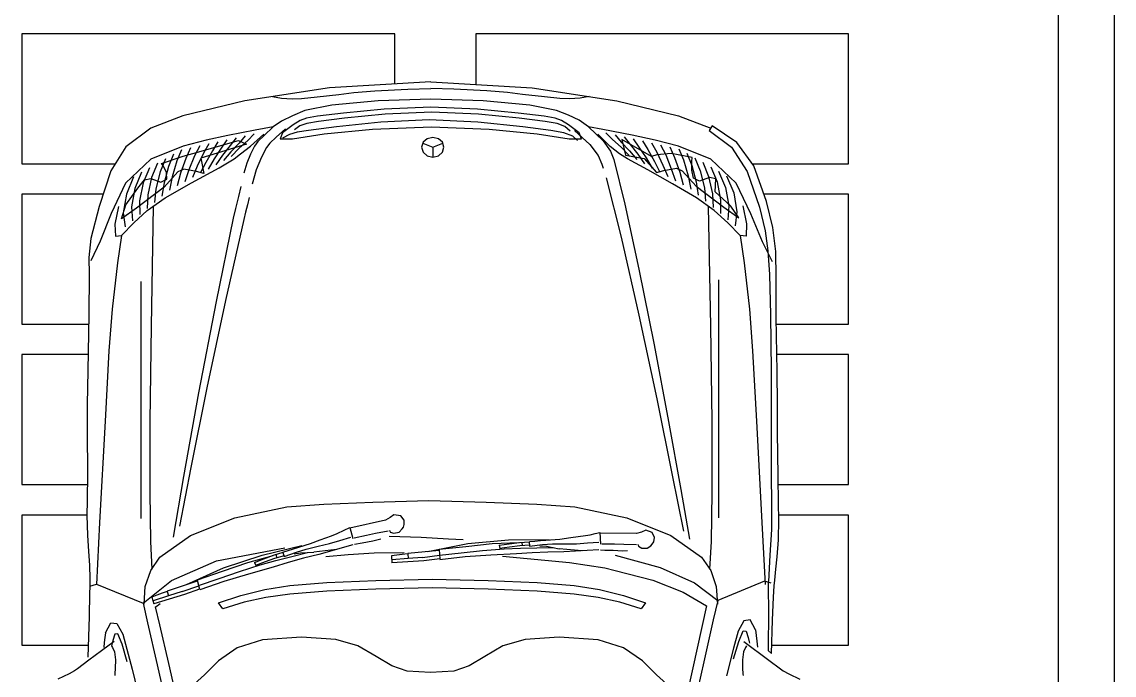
# Model space of a CAD drawing. Header units: millimetres. Extents: x 3923 to 4120, y 744 to 867.
# Drawn here: x 3936.31 to 3942.16, y 821.11 to 824.61 of the extents above; entities that cross this region are included whole.
import ezdxf

# ---------------------------------------------------------------- set-up
doc = ezdxf.new("R2010")
doc.units = ezdxf.units.MM
doc.layers.add('-HIDRO', color=8, linetype='Continuous')

# ---------------------------------------------------------------- blocks, each defined once
blk = doc.blocks.new('Austin Mini dessus')
at = {"color": 8, "flags": 128}
for points in [[(1.0455, 3.8453), (1.0602, 3.8752)], [(1.0383, 3.8304), (1.0455, 3.8453)], [(1.0093, 3.792), (1.0326, 3.8229)], [(1.0326, 3.8229), (1.0383, 3.8304)], [(-0.2069, 3.765), (-0.1204, 3.7865)], [(-0.1204, 3.7865), (-0.0703, 3.7926)], [(-0.114, 3.7617), (-0.0609, 3.787)], [(-0.0703, 3.7926), (-0.0241, 3.7916)], [(-0.0241, 3.7916), (0.0842, 3.7922)], [(0.0842, 3.7922), (0.2332, 3.7952)], [(0.2332, 3.7952), (0.3237, 3.797)], [(0.3237, 3.797), (0.3971, 3.7966)], [(0.3971, 3.7966), (0.5088, 3.7962)], [(0.5088, 3.7962), (0.581, 3.797)], [(0.581, 3.797), (0.6212, 3.7976)], [(0.6212, 3.7976), (0.674, 3.7963)], [(0.674, 3.7963), (0.7177, 3.7934)], [(0.7177, 3.7934), (0.7547, 3.7905)], [(0.7547, 3.7905), (0.7913, 3.7892)], [(0.7913, 3.7892), (0.8117, 3.7899)], [(0.8107, 3.7898), (0.8054, 3.7722)], [(0.8117, 3.7899), (0.831, 3.7901)], [(0.831, 3.7901), (0.8924, 3.7915)], [(0.8924, 3.7915), (1.0016, 3.7949)], [(0.9589, 3.7245), (1.0093, 3.792)], [(-0.302, 3.7337), (-0.2069, 3.765)], [(-0.1874, 3.7324), (-0.114, 3.7617)], [(0.18, 3.7384), (0.3684, 3.7483)], [(0.3684, 3.7483), (0.6405, 3.7634)], [(0.6405, 3.7634), (0.8064, 3.7721)], [(0.8054, 3.7722), (0.8566, 3.6469)], [(0.936, 3.7475), (0.9091, 3.7332)], [(0.936, 3.7475), (0.949, 3.7493)], [(0.949, 3.7493), (0.9623, 3.751)], [(0.9623, 3.751), (0.9758, 3.7525)], [(-0.3667, 3.6929), (-0.302, 3.7337)], [(-0.269, 3.694), (-0.1874, 3.7324)], [(-0.2065, 3.713), (-0.1595, 3.7223)], [(-0.1595, 3.7223), (-0.127, 3.7206)], [(-0.127, 3.7206), (-0.1288, 3.7047)], [(-0.0554, 3.7158), (0.0688, 3.7297)], [(0.0688, 3.7297), (0.18, 3.7384)], [(0.9091, 3.7332), (0.9111, 3.717)], [(0.9383, 3.7145), (0.9395, 3.7228)], [(0.9395, 3.7228), (0.9564, 3.7282)], [(0.9564, 3.7282), (0.9673, 3.7309)], [(0.9673, 3.7309), (0.9712, 3.7316)], [(0.9712, 3.7316), (0.975, 3.7288)], [(0.975, 3.7288), (0.9869, 3.7238)], [(0.9869, 3.7238), (1.0083, 3.721)], [(1.0083, 3.721), (1.031, 3.7215)], [(1.031, 3.7215), (1.0455, 3.7223)], [(1.0455, 3.7223), (1.0506, 3.7228)], [(-0.4163, 3.6266), (-0.3667, 3.6929)], [(-0.3332, 3.6261), (-0.269, 3.694)], [(-0.2862, 3.6722), (-0.24, 3.6915)], [(-0.2108, 3.6933), (-0.2557, 3.6613)], [(-0.24, 3.6915), (-0.1897, 3.6999)], [(-0.1734, 3.7051), (-0.2108, 3.6933)], [(-0.2018, 3.6646), (-0.1734, 3.7051)], [(-0.1897, 3.6999), (-0.152, 3.6952)], [(-0.1288, 3.7047), (-0.1629, 3.672)], [(-0.1288, 3.7047), (-0.0554, 3.7158)], [(0.9111, 3.717), (0.9395, 3.7016)], [(0.9665, 3.7034), (0.9383, 3.7145)], [(0.9395, 3.7016), (1.0331, 3.6766)], [(1.0136, 3.6893), (0.9665, 3.7034)], [(-0.2983, 3.6509), (-0.2548, 3.669)], [(-0.2557, 3.6613), (-0.2776, 3.6432)], [(-0.2582, 3.5904), (-0.2018, 3.6646)], [(-0.2548, 3.669), (-0.2057, 3.6781)], [(-0.2057, 3.6781), (-0.1684, 3.6754)], [(-0.1629, 3.672), (-0.1958, 3.6357)], [(1.0331, 3.6766), (1.174, 3.6425)], [(-0.3103, 3.6295), (-0.2696, 3.6465)], [(-0.2844, 3.624), (-0.2378, 3.6344)], [(-0.2776, 3.6432), (-0.2819, 3.6262)], [(-0.2696, 3.6465), (-0.2217, 3.6563)], [(-0.2378, 3.6344), (-0.2012, 3.6358)], [(-0.1958, 3.6357), (-0.2299, 3.5876)], [(-0.2217, 3.6563), (-0.1848, 3.6556)], [(0.6296, 3.652), (-0.0059, 3.652)], [(0.8118, 3.6411), (0.769, 3.6265)], [(0.8566, 3.6469), (0.7958, 3.5707)], [(0.8596, 3.6444), (0.8118, 3.6411)], [(0.8566, 3.6469), (0.909, 3.6348)], [(0.909, 3.6348), (1.0218, 3.609)], [(-0.4494, 3.54), (-0.4163, 3.6266)], [(-0.3686, 3.5396), (-0.3332, 3.6261)], [(-0.3344, 3.5868), (-0.2992, 3.6015)], [(-0.3224, 3.6082), (-0.2844, 3.624)], [(-0.2992, 3.6015), (-0.2538, 3.6126)], [(-0.2819, 3.6262), (-0.2717, 3.5998)], [(-0.2538, 3.6126), (-0.2177, 3.6161)], [(-0.2069, 3.6195), (0.1144, 3.6255)], [(0.1144, 3.6255), (0.369, 3.6287)], [(0.369, 3.6287), (0.5603, 3.6292)], [(0.5603, 3.6292), (0.6914, 3.6273)], [(0.7337, 3.6018), (0.675, 3.5196)], [(0.6914, 3.6273), (0.7656, 3.6231)], [(0.769, 3.6265), (0.7337, 3.6018)], [(0.8299, 3.5961), (0.835, 3.6098)], [(0.835, 3.6098), (0.8402, 3.6233)], [(0.8372, 3.5784), (0.8502, 3.6203)], [(0.8402, 3.6233), (0.8582, 3.6183)], [(0.8462, 3.577), (0.8582, 3.6183)], [(0.8604, 3.6051), (0.8577, 3.6008)], [(0.8634, 3.6093), (0.8604, 3.6051)], [(0.8666, 3.6133), (0.8634, 3.6093)], [(0.9143, 3.6021), (0.8666, 3.6133)], [(1.0183, 3.578), (0.9143, 3.6021)], [(1.0218, 3.609), (1.1282, 3.5852)], [(-0.3465, 3.5655), (-0.3139, 3.579)], [(-0.3219, 3.5976), (-0.3417, 3.5395)], [(-0.3144, 3.5923), (-0.3219, 3.5976)], [(-0.2975, 3.5839), (-0.3144, 3.5923)], [(-0.3139, 3.579), (-0.2698, 3.5907)], [(-0.2994, 3.5535), (-0.2582, 3.5904)], [(-0.28, 3.5832), (-0.2975, 3.5839)], [(-0.2858, 3.5689), (-0.2505, 3.5765)], [(-0.2717, 3.5998), (-0.28, 3.5832)], [(-0.2299, 3.5876), (-0.2701, 3.5169)], [(-0.2698, 3.5907), (-0.2341, 3.5963)], [(0.8151, 3.5556), (0.8242, 3.5824)], [(0.8252, 3.5824), (0.8299, 3.5961)], [(0.8252, 3.5824), (0.8372, 3.5784)], [(0.8257, 3.5419), (0.8372, 3.5784)], [(0.8334, 3.5361), (0.8462, 3.577)], [(1.12, 3.5551), (1.0183, 3.578)], [(-0.3585, 3.5441), (-0.3287, 3.5566)], [(-0.3356, 3.5327), (-0.2955, 3.5465)], [(-0.3287, 3.5566), (-0.2858, 3.5689)], [(-0.3066, 3.538), (-0.2994, 3.5535)], [(-0.2955, 3.5465), (-0.2617, 3.5558)], [(0.4929, 3.5192), (0.6502, 3.5491)], [(0.517, 3.5386), (0.6793, 3.5662)], [(0.7958, 3.5707), (0.7435, 3.4498)], [(0.8063, 3.5287), (0.8151, 3.5556)], [(0.8257, 3.5419), (0.8097, 3.4979)], [(-0.4897, 3.3744), (-0.4494, 3.54)], [(-0.3843, 3.4776), (-0.3686, 3.5396)], [(-0.3639, 3.5197), (-0.3356, 3.5327)], [(-0.3417, 3.5395), (-0.3534, 3.4979)], [(-0.3424, 3.5089), (-0.3051, 3.524)], [(-0.3148, 3.5016), (-0.2843, 3.5144)], [(-0.2701, 3.5169), (-0.3098, 3.443)], [(-0.3001, 3.5036), (-0.3066, 3.538)], [(-0.3051, 3.524), (-0.273, 3.5351)], [(0.2791, 3.4759), (0.4929, 3.5192)], [(0.2925, 3.4981), (0.517, 3.5386)], [(0.675, 3.5196), (0.6278, 3.4015)], [(0.8067, 3.5309), (0.7615, 3.4315)], [(0.7972, 3.5019), (0.8063, 3.5287)], [(0.8192, 3.4954), (0.8334, 3.5361)], [(-0.3746, 3.4709), (-0.3493, 3.4851)], [(-0.374, 3.3698), (-0.3363, 3.4925)], [(-0.3693, 3.4953), (-0.3424, 3.5089)], [(-0.3534, 3.4979), (-0.3572, 3.4821)], [(-0.3493, 3.4851), (-0.3148, 3.5016)], [(-0.3363, 3.4925), (-0.2946, 3.4845)], [(-0.3244, 3.4792), (-0.2956, 3.4936)], [(-0.2946, 3.4845), (-0.3001, 3.5036)], [(0.0478, 3.4514), (0.2925, 3.4981)], [(0.7718, 3.4351), (0.7952, 3.5024)], [(0.8092, 3.4984), (0.7905, 3.4435)], [(0.7952, 3.5024), (0.8192, 3.4954)], [(0.7985, 3.4305), (0.8212, 3.4949)], [(1.0484, 3.4825), (1.0731, 3.5095)], [(-0.3968, 3.4202), (-0.3843, 3.4776)], [(-0.3572, 3.4821), (-0.3836, 3.3914)], [(-0.38, 3.4466), (-0.3561, 3.4613)], [(-0.363, 3.4375), (-0.3341, 3.4567)], [(-0.3561, 3.4613), (-0.3244, 3.4792)], [(-0.3341, 3.4567), (-0.3068, 3.4729)], [(0.0453, 3.4261), (0.2791, 3.4759)], [(1.0114, 3.445), (1.0484, 3.4825)], [(-0.3854, 3.4222), (-0.363, 3.4375)], [(-0.3698, 3.4136), (-0.3437, 3.4343)], [(-0.3534, 3.4119), (-0.3294, 3.4315)], [(-0.3437, 3.4343), (-0.3181, 3.4522)], [(-0.3098, 3.443), (-0.3346, 3.403)], [(-0.1749, 3.4052), (0.0478, 3.4514)], [(-0.172, 3.3767), (0.0453, 3.4261)], [(0.7435, 3.4498), (0.7081, 3.2674)], [(0.7615, 3.4315), (0.7277, 3.3278)], [(0.7484, 3.3675), (0.7718, 3.4351)], [(0.7905, 3.4435), (0.7715, 3.3887)], [(0.7785, 3.3642), (0.7985, 3.4305)], [(0.8558, 3.4451), (0.8359, 3.3854)], [(0.8536, 3.3763), (0.8715, 3.4329)], [(0.8715, 3.4329), (0.8558, 3.4451)], [(0.9762, 3.3945), (1.0114, 3.445)], [(-0.4112, 3.3468), (-0.3968, 3.4202)], [(-0.3908, 3.3978), (-0.3698, 3.4136)], [(-0.3767, 3.3898), (-0.3534, 3.4119)], [(-0.363, 3.3894), (-0.3407, 3.4108)], [(-0.3346, 3.403), (-0.3481, 3.3863)], [(-0.2335, 3.3912), (-0.2013, 3.399)], [(-0.2013, 3.399), (-0.1749, 3.4052)], [(0.6278, 3.4015), (0.5988, 3.2619)], [(-0.5243, 3.1472), (-0.4897, 3.3744)], [(-0.3961, 3.3734), (-0.3767, 3.3898)], [(-0.3836, 3.3914), (-0.374, 3.3698)], [(-0.3836, 3.366), (-0.363, 3.3894)], [(-0.3481, 3.3863), (-0.3679, 3.3589)], [(-0.347, 3.3593), (-0.3226, 3.369)], [(-0.3226, 3.369), (-0.2958, 3.3774)], [(-0.2599, 3.3851), (-0.2335, 3.3912)], [(-0.2307, 3.363), (-0.2112, 3.3675)], [(-0.2112, 3.3675), (-0.1915, 3.3721)], [(-0.1915, 3.3721), (-0.172, 3.3767)], [(0.7293, 3.299), (0.7484, 3.3675)], [(0.7715, 3.3887), (0.7537, 3.3335)], [(0.8359, 3.3854), (0.8202, 3.3211)], [(0.8415, 3.3179), (0.8536, 3.3763)], [(0.9547, 3.3266), (0.9762, 3.3945)], [(-0.4198, 3.2983), (-0.4112, 3.3468)], [(-0.4015, 3.349), (-0.3836, 3.366)], [(-0.3679, 3.3589), (-0.4003, 3.3232)], [(-0.397, 3.3226), (-0.3805, 3.3391)], [(-0.3805, 3.3391), (-0.3683, 3.348)], [(-0.3683, 3.348), (-0.347, 3.3593)], [(-0.339, 3.3298), (-0.3048, 3.3438)], [(-0.3048, 3.3438), (-0.2667, 3.355)], [(0.7472, 3.3485), (0.7374, 3.3232)], [(0.7462, 3.3202), (0.7557, 3.3455)], [(0.7472, 3.3485), (0.7557, 3.345)], [(0.7597, 3.2985), (0.7785, 3.3642)], [(-0.4198, 3.2983), (-0.397, 3.3226)], [(-0.3764, 3.3069), (-0.3644, 3.3161)], [(-0.3644, 3.3161), (-0.339, 3.3298)], [(0.7277, 3.3278), (0.7023, 3.2216)], [(0.7374, 3.3232), (0.728, 3.2975)], [(0.7371, 3.2944), (0.7462, 3.3202)], [(0.7537, 3.3335), (0.7422, 3.2911)], [(0.8202, 3.3211), (0.8092, 3.2537)], [(0.8325, 3.2537), (0.8415, 3.3179)], [(0.9474, 3.2223), (0.9547, 3.3266)], [(-0.5014, 3.3001), (-0.4965, 3.2759)], [(-0.435, 3.2757), (-0.4198, 3.2983)], [(-0.415, 3.2655), (-0.3926, 3.2902)], [(-0.4036, 3.2735), (-0.3881, 3.2799)], [(-0.3926, 3.2902), (-0.3764, 3.3069)], [(-0.3881, 3.2799), (-0.3879, 3.2469)], [(0.728, 3.2975), (0.7203, 3.2716)], [(0.7263, 3.2915), (0.7353, 3.2885)], [(0.7293, 3.2686), (0.7371, 3.2944)], [(0.7422, 3.2911), (0.7318, 3.2485)], [(0.7478, 3.258), (0.7597, 3.2985)], [(-0.4965, 3.2759), (-0.4951, 3.2474)], [(-0.4498, 3.2462), (-0.435, 3.2757)], [(-0.4251, 3.2451), (-0.4036, 3.2735)], [(-0.4054, 3.2337), (-0.3992, 3.255)], [(-0.3992, 3.255), (-0.3897, 3.273)], [(0.5988, 3.2619), (0.5909, 3.1628)], [(0.7153, 3.258), (0.7105, 3.2437)], [(0.7198, 3.2721), (0.7153, 3.258)], [(0.7313, 3.2686), (0.72, 3.2361)], [(0.7208, 3.2721), (0.7313, 3.2686)], [(0.7361, 3.2172), (0.7478, 3.258)], [(0.8092, 3.2537), (0.8014, 3.1546)], [(0.8246, 3.1546), (0.8325, 3.2537)], [(-0.4961, 3.222), (-0.5002, 3.1805)], [(-0.4951, 3.2474), (-0.4961, 3.222)], [(-0.4642, 3.2131), (-0.4498, 3.2462)], [(-0.4433, 3.2092), (-0.4368, 3.2263)], [(-0.4368, 3.2263), (-0.4251, 3.2451)], [(-0.4292, 3.2081), (-0.4223, 3.2271)], [(-0.4223, 3.2271), (-0.4123, 3.2411)], [(-0.4102, 3.2033), (-0.4054, 3.2337)], [(-0.3879, 3.2469), (-0.4009, 3.1615)], [(0.7063, 3.2296), (0.6964, 3.1985)], [(0.7105, 3.2437), (0.7063, 3.2296)], [(0.72, 3.2361), (0.7116, 3.2101)], [(0.7318, 3.2485), (0.7208, 3.2061)], [(0.7215, 3.2248), (0.721, 3.2072)], [(0.7243, 3.2421), (0.7215, 3.2248)], [(0.9535, 3.1308), (0.9474, 3.2223)], [(-0.4783, 3.1411), (-0.4642, 3.2131)], [(-0.4482, 3.1794), (-0.4433, 3.2092)], [(-0.4345, 3.1767), (-0.4292, 3.2081)], [(-0.42, 3.129), (-0.4102, 3.2033)], [(0.6964, 3.1985), (0.6864, 3.1723)], [(0.7116, 3.2101), (0.7041, 3.1774)], [(0.721, 3.2072), (0.7203, 3.1896)], [(0.7263, 3.1761), (0.7361, 3.2172)], [(-0.5002, 3.1805), (-0.5068, 3.1221)], [(-0.457, 3.1102), (-0.4482, 3.1794)], [(-0.4433, 3.1075), (-0.4345, 3.1767)], [(-0.4009, 3.1615), (-0.4139, 3.0323)], [(0.5909, 3.1628), (0.5858, 3.0317)], [(0.6864, 3.1723), (0.6761, 3.1418)], [(0.7041, 3.1774), (0.6969, 3.1476)], [(0.6998, 3.0852), (0.7263, 3.1761)], [(0.7123, 3.1286), (0.7203, 3.1896)], [(-0.5405, 2.876), (-0.5243, 3.1472)], [(-0.4897, 3.0166), (-0.4783, 3.1411)], [(0.6761, 3.1418), (0.6698, 3.1266)], [(0.6969, 3.1476), (0.6884, 3.1193)], [(0.7318, 3.1572), (0.726, 3.0977)], [(0.8014, 3.1546), (0.7962, 3.0235)], [(0.8194, 3.0235), (0.8246, 3.1546)], [(-0.5068, 3.1221), (-0.5121, 3.0818)], [(-0.4678, 3.0008), (-0.457, 3.1102)], [(-0.4541, 2.9981), (-0.4433, 3.1075)], [(-0.4326, 3.01), (-0.42, 3.129)], [(0.6607, 3.1082), (0.6538, 3.0932)], [(0.6698, 3.1266), (0.6607, 3.1082)], [(0.6884, 3.1193), (0.6795, 3.0899)], [(0.9712, 3.0712), (0.9535, 3.1308)], [(-0.5121, 3.0818), (-0.5164, 3.0261)], [(0.6338, 2.997), (0.6553, 3.0927)], [(0.6538, 3.0932), (0.6836, 3.0845)], [(0.6818, 3.0817), (0.6747, 3.0485)], [(0.6957, 3.0601), (0.6993, 3.0807)], [(0.726, 3.0977), (0.7219, 3.0275)], [(0.6747, 3.0485), (0.6693, 3.0237)], [(0.6902, 3.0313), (0.6957, 3.0601)], [(0.9991, 3.0226), (0.9712, 3.0712)], [(-0.5164, 3.0261), (-0.5207, 2.9376)], [(-0.4943, 2.876), (-0.4897, 3.0166)], [(-0.4139, 3.0323), (-0.4198, 2.8742)], [(0.5858, 3.0317), (0.5818, 2.8809)], [(0.6693, 3.0237), (0.6625, 2.9905)], [(0.6853, 3.0102), (0.6902, 3.0313)], [(0.7219, 3.0275), (0.7205, 2.9476)], [(0.7962, 3.0235), (0.7923, 2.8727)], [(0.8155, 2.8727), (0.8194, 3.0235)], [(1.0249, 2.9807), (0.9991, 3.0226)], [(-0.473, 2.876), (-0.4678, 3.0008)], [(-0.4594, 2.8733), (-0.4541, 2.9981)], [(-0.4389, 2.8801), (-0.4326, 3.01)], [(0.6273, 2.9847), (0.6338, 2.997)], [(0.6618, 2.9878), (0.6631, 2.986)], [(0.6631, 2.986), (0.6661, 2.9845)], [(0.677, 2.9877), (0.6796, 2.9022)], [(0.6202, 2.9747), (0.6273, 2.9847)], [(0.6221, 2.9567), (0.6202, 2.9747)], [(0.6341, 2.9475), (0.6221, 2.9567)], [(0.6662, 2.9608), (0.6577, 2.9524)], [(0.6661, 2.9845), (0.6693, 2.9748)], [(0.6693, 2.9748), (0.6662, 2.9608)], [(0.7259, 2.9524), (0.7277, 2.9669)], [(0.7277, 2.9669), (0.7297, 2.9812)], [(0.7297, 2.9812), (0.7484, 2.9804)], [(0.7369, 2.9367), (0.7402, 2.9806)], [(0.7461, 2.9374), (0.7484, 2.9804)], [(1.0386, 2.9396), (1.0249, 2.9807)], [(-0.5207, 2.9376), (-0.5227, 2.876)], [(0.6455, 2.9473), (0.6341, 2.9475)], [(0.6529, 2.9495), (0.6455, 2.9473)], [(0.6577, 2.9524), (0.6529, 2.9495)], [(0.7205, 2.9096), (0.7234, 2.9377)], [(0.7244, 2.9379), (0.7259, 2.9524)], [(0.7244, 2.9379), (0.7369, 2.9367)], [(0.7339, 2.8986), (0.7369, 2.9367)], [(0.7427, 2.8947), (0.7461, 2.9374)], [(1.0427, 2.877), (1.0386, 2.9396)], [(-0.3786, 2.8967), (-0.3653, 2.9008)], [(-0.3653, 2.9008), (-0.352, 2.8967)], [(0.6796, 2.9022), (0.6837, 2.8284)], [(0.718, 2.8814), (0.7205, 2.9096)], [(0.7339, 2.8986), (0.7283, 2.8522)], [(-0.5405, 2.876), (-0.5243, 2.6047)], [(-0.5207, 2.8143), (-0.5227, 2.876)], [(-0.4897, 2.7353), (-0.4943, 2.876)], [(-0.4678, 2.7512), (-0.473, 2.876)], [(-0.4541, 2.7484), (-0.4594, 2.8733)], [(-0.4326, 2.7495), (-0.4389, 2.8801)], [(-0.4198, 2.8742), (-0.4139, 2.72)], [(-0.3917, 2.8708), (-0.3881, 2.8859)], [(-0.3881, 2.8557), (-0.3917, 2.8708)], [(-0.3881, 2.8859), (-0.3786, 2.8967)], [(-0.3767, 2.8977), (-0.3653, 2.8708)], [(-0.3653, 2.8708), (-0.3767, 2.844)], [(-0.3653, 2.8708), (-0.3389, 2.8708)], [(-0.352, 2.8967), (-0.3425, 2.8859)], [(-0.3425, 2.8859), (-0.3389, 2.8708)], [(-0.3389, 2.8708), (-0.3425, 2.8557)], [(0.5818, 2.8809), (0.5858, 2.7275)], [(0.7179, 2.8836), (0.6962, 2.7767)], [(0.7152, 2.8533), (0.718, 2.8814)], [(0.7381, 2.8519), (0.7427, 2.8947)], [(0.7923, 2.8727), (0.7962, 2.7218)], [(0.8194, 2.7218), (0.8155, 2.8727)], [(1.0386, 2.8145), (1.0427, 2.877)], [(-0.3786, 2.845), (-0.3881, 2.8557)], [(-0.3653, 2.8409), (-0.3786, 2.845)], [(-0.352, 2.845), (-0.3653, 2.8409)], [(-0.3425, 2.8557), (-0.352, 2.845)], [(0.7054, 2.7825), (0.7131, 2.8533)], [(0.7131, 2.8533), (0.7381, 2.8519)], [(0.7277, 2.8526), (0.7218, 2.7949)], [(0.7325, 2.784), (0.7401, 2.8518)], [(-0.5164, 2.7259), (-0.5207, 2.8143)], [(0.6837, 2.8284), (0.6857, 2.7893)], [(1.0249, 2.7734), (1.0386, 2.8145)], [(0.6979, 2.7113), (0.7054, 2.7825)], [(0.7218, 2.7949), (0.7156, 2.7372)], [(0.7279, 2.7148), (0.7325, 2.784)], [(0.6962, 2.7767), (0.6866, 2.668)], [(0.9991, 2.7314), (1.0249, 2.7734)], [(-0.5121, 2.6701), (-0.5164, 2.7259)], [(-0.4783, 2.6109), (-0.4897, 2.7353)], [(-0.457, 2.6417), (-0.4678, 2.7512)], [(-0.4433, 2.639), (-0.4541, 2.7484)], [(-0.42, 2.6293), (-0.4326, 2.7495)], [(0.5858, 2.7275), (0.5909, 2.5917)], [(0.7156, 2.7372), (0.7107, 2.6794)], [(0.9712, 2.6829), (0.9991, 2.7314)], [(-0.4139, 2.72), (-0.4009, 2.5911)], [(0.6946, 2.6403), (0.6979, 2.7113)], [(0.7244, 2.6467), (0.7279, 2.7148)], [(0.7962, 2.7218), (0.8014, 2.5907)], [(0.8246, 2.5907), (0.8194, 2.7218)], [(-0.5068, 2.6299), (-0.5121, 2.6701)], [(0.6866, 2.668), (0.6857, 2.5588)], [(0.6971, 2.6657), (0.6937, 2.6386)], [(0.701, 2.6926), (0.6971, 2.6657)], [(0.701, 2.6926), (0.7101, 2.6911)], [(0.7033, 2.6376), (0.7063, 2.6647)], [(0.7063, 2.6647), (0.71, 2.6915)], [(0.7107, 2.6794), (0.709, 2.6356)], [(0.731, 2.6835), (0.7474, 2.5042)], [(0.9535, 2.6232), (0.9712, 2.6829)], [(-0.4482, 2.5725), (-0.457, 2.6417)], [(-0.4345, 2.5698), (-0.4433, 2.639)], [(0.6937, 2.6386), (0.692, 2.6115)], [(0.7015, 2.6106), (0.7033, 2.6376)], [(0.709, 2.6356), (0.7085, 2.5917)], [(0.7219, 2.6045), (0.7244, 2.6467)], [(-0.5002, 2.5714), (-0.5068, 2.6299)], [(-0.4642, 2.5388), (-0.4783, 2.6109)], [(-0.4102, 2.5543), (-0.42, 2.6293)], [(0.6914, 2.6119), (0.6903, 2.5972)], [(0.6924, 2.6121), (0.7034, 2.6111)], [(0.6934, 2.6323), (0.7028, 2.6314)], [(0.7034, 2.6111), (0.6997, 2.5769)], [(0.9474, 2.5318), (0.9535, 2.6232)], [(-0.5243, 2.6047), (-0.4897, 2.3776)], [(-0.4009, 2.5911), (-0.3879, 2.5051)], [(0.5909, 2.5917), (0.5988, 2.49)], [(0.689, 2.5822), (0.6878, 2.5675)], [(0.6903, 2.5972), (0.689, 2.5822)], [(0.6997, 2.5769), (0.6975, 2.5497)], [(0.7026, 2.5837), (0.7038, 2.5662)], [(0.7085, 2.5917), (0.7072, 2.5478)], [(0.7197, 2.5621), (0.7219, 2.6045)], [(0.8014, 2.5907), (0.8092, 2.4916)], [(0.8325, 2.4916), (0.8246, 2.5907)], [(-0.4961, 2.5299), (-0.5002, 2.5714)], [(-0.4433, 2.5428), (-0.4482, 2.5725)], [(-0.429, 2.5374), (-0.4345, 2.5698)], [(-0.4038, 2.5192), (-0.4102, 2.5543)], [(0.6878, 2.5675), (0.6847, 2.5306)], [(0.6975, 2.5497), (0.6975, 2.5161)], [(0.7038, 2.5662), (0.7072, 2.5489)], [(0.7072, 2.5489), (0.7105, 2.5317)], [(0.7193, 2.5199), (0.7197, 2.5621)], [(-0.4951, 2.5046), (-0.4961, 2.5299)], [(-0.4511, 2.5067), (-0.4642, 2.5388)], [(-0.4368, 2.5257), (-0.4433, 2.5428)], [(-0.4251, 2.5069), (-0.4368, 2.5257)], [(-0.4211, 2.5171), (-0.429, 2.5374)], [(-0.3951, 2.4956), (-0.4038, 2.5192)], [(0.6847, 2.5306), (0.6807, 2.5008)], [(0.7164, 2.4705), (0.7105, 2.5317)], [(0.714, 2.4253), (0.7193, 2.5199)], [(0.9547, 2.4275), (0.9474, 2.5318)], [(-0.4965, 2.4761), (-0.4951, 2.5046)], [(-0.4377, 2.4782), (-0.4511, 2.5067)], [(-0.4036, 2.4784), (-0.4251, 2.5069)], [(-0.4082, 2.5023), (-0.4211, 2.5171)], [(-0.4106, 2.4907), (-0.373, 2.4496)], [(-0.3837, 2.4832), (-0.3951, 2.4956)], [(-0.3879, 2.5051), (-0.3881, 2.472)], [(0.5988, 2.49), (0.6278, 2.3505)], [(0.6807, 2.5008), (0.6754, 2.4613)], [(0.6975, 2.5161), (0.6972, 2.4854)], [(0.7474, 2.5042), (0.7622, 2.4097)], [(0.8092, 2.4916), (0.8202, 2.4242)], [(0.8415, 2.4274), (0.8325, 2.4916)], [(-0.5014, 2.4519), (-0.4965, 2.4761)], [(-0.4198, 2.4536), (-0.4377, 2.4782)], [(-0.3881, 2.472), (-0.4036, 2.4784)], [(0.6754, 2.4613), (0.673, 2.4486)], [(0.6972, 2.4854), (0.6952, 2.456)], [(-0.4198, 2.4536), (-0.3822, 2.4143)], [(-0.4126, 2.4151), (-0.4198, 2.4536)], [(-0.373, 2.4496), (-0.3435, 2.4277)], [(0.6699, 2.4354), (0.6674, 2.4227)], [(0.673, 2.4486), (0.6699, 2.4354)], [(0.6952, 2.456), (0.6932, 2.4254)], [(-0.3975, 2.3367), (-0.4126, 2.4151)], [(-0.4043, 2.4065), (-0.3863, 2.3895)], [(-0.3677, 2.3955), (-0.4003, 2.4288)], [(-0.3822, 2.4143), (-0.3546, 2.3944)], [(-0.3435, 2.4277), (-0.32, 2.4176)], [(-0.32, 2.4176), (-0.3092, 2.4141)], [(-0.2838, 2.4064), (-0.1243, 2.3655)], [(0.6674, 2.4227), (0.6984, 2.421)], [(0.6695, 2.3245), (0.669, 2.4226)], [(0.6972, 2.4178), (0.6978, 2.3839)], [(0.715, 2.4096), (0.7145, 2.4208)], [(0.7153, 2.3984), (0.715, 2.4096)], [(0.7622, 2.4097), (0.7686, 2.3821)], [(0.8202, 2.4242), (0.8359, 2.3599)], [(0.8536, 2.369), (0.8415, 2.4274)], [(0.9762, 2.3595), (0.9547, 2.4275)], [(-0.4897, 2.3776), (-0.4494, 2.2119)], [(-0.3989, 2.3821), (-0.3794, 2.3657)], [(-0.3863, 2.3895), (-0.3657, 2.3661)], [(-0.3478, 2.3704), (-0.3677, 2.3955)], [(-0.3546, 2.3944), (-0.3323, 2.3856)], [(-0.3323, 2.3856), (-0.2128, 2.3556)], [(0.6978, 2.3839), (0.6981, 2.3586)], [(0.7156, 2.3872), (0.7153, 2.3984)], [(0.7163, 2.3745), (0.7156, 2.3872)], [(0.717, 2.3616), (0.7163, 2.3745)], [(0.7276, 2.3821), (0.761, 2.261)], [(0.7686, 2.3821), (0.7952, 2.2812)], [(-0.3935, 2.3577), (-0.3726, 2.3419)], [(-0.3864, 2.3641), (-0.3443, 2.3544)], [(-0.3402, 2.2847), (-0.3864, 2.3641)], [(-0.3794, 2.3657), (-0.3561, 2.3436)], [(-0.3726, 2.3419), (-0.3464, 2.3212)], [(-0.3657, 2.3661), (-0.3434, 2.3447)], [(-0.3561, 2.3436), (-0.3321, 2.324)], [(-0.3346, 2.3489), (-0.3478, 2.3704)], [(-0.3443, 2.3544), (-0.3348, 2.3038)], [(-0.3048, 2.2947), (-0.3346, 2.3489)], [(-0.2128, 2.3556), (-0.0386, 2.3181)], [(-0.1243, 2.3655), (0.085, 2.3182)], [(0.6278, 2.3505), (0.675, 2.2324)], [(0.6981, 2.3586), (0.6989, 2.3247)], [(0.7167, 2.349), (0.717, 2.3616)], [(0.8359, 2.3599), (0.8558, 2.3002)], [(0.8715, 2.3124), (0.8536, 2.369)], [(1.0114, 2.309), (0.9762, 2.3595)], [(-0.3843, 2.2744), (-0.3975, 2.3367)], [(-0.3881, 2.3334), (-0.3657, 2.3181)], [(-0.3657, 2.3181), (-0.3368, 2.2988)], [(-0.3464, 2.3212), (-0.3209, 2.3033)], [(-0.0386, 2.3181), (0.1643, 2.2777)], [(0.085, 2.3182), (0.3093, 2.2706)], [(0.6659, 2.3111), (0.6695, 2.3245)], [(0.6989, 2.3218), (0.7006, 2.3204)], [(0.7006, 2.3204), (0.7038, 2.3197)], [(0.7038, 2.3197), (0.7091, 2.3109)], [(0.8558, 2.3002), (0.8715, 2.3124)], [(-0.3827, 2.309), (-0.3589, 2.2942)], [(-0.3774, 2.2846), (-0.352, 2.2704)], [(-0.3589, 2.2942), (-0.3272, 2.2763)], [(-0.3449, 2.2704), (-0.3402, 2.2847)], [(-0.3368, 2.2988), (-0.3096, 2.2826)], [(-0.3348, 2.3038), (-0.2973, 2.271)], [(-0.2675, 2.228), (-0.3048, 2.2947)], [(0.6613, 2.2997), (0.6659, 2.3111)], [(0.6672, 2.2826), (0.6613, 2.2997)], [(0.7029, 2.2864), (0.6988, 2.2826)], [(0.7093, 2.2966), (0.7029, 2.2864)], [(0.7091, 2.3109), (0.7093, 2.2966)], [(1.0484, 2.2716), (1.0114, 2.309)], [(-0.3686, 2.2124), (-0.3843, 2.2744)], [(-0.372, 2.2602), (-0.3452, 2.2466)], [(-0.352, 2.2704), (-0.3175, 2.2539)], [(-0.3489, 2.2319), (-0.3449, 2.2704)], [(-0.3272, 2.2763), (-0.2983, 2.2619)], [(-0.3175, 2.2539), (-0.287, 2.2412)], [(-0.2973, 2.271), (-0.3028, 2.2519)], [(0.1643, 2.2777), (0.3699, 2.2387)], [(0.3093, 2.2706), (0.5139, 2.2288)], [(0.6809, 2.2764), (0.6672, 2.2826)], [(0.6921, 2.2787), (0.6809, 2.2764)], [(0.6988, 2.2826), (0.6921, 2.2787)], [(0.761, 2.261), (0.8021, 2.1691)], [(0.7952, 2.2812), (0.8271, 2.1996)], [(1.0731, 2.2446), (1.0484, 2.2716)], [(-0.3666, 2.2358), (-0.3383, 2.2228)], [(-0.3375, 2.1754), (-0.3489, 2.2319)], [(-0.3452, 2.2466), (-0.3079, 2.2315)], [(-0.3028, 2.2519), (-0.3094, 2.2175)], [(-0.3079, 2.2315), (-0.2757, 2.2204)], [(-0.2299, 2.1644), (-0.2675, 2.228)], [(0.3699, 2.2387), (0.552, 2.2057)], [(0.5139, 2.2288), (0.6638, 2.199)], [(0.675, 2.2324), (0.7337, 2.1502)], [(0.8634, 2.1376), (1.3706, 2.2486)], [(-0.4494, 2.2119), (-0.4163, 2.1254)], [(-0.3332, 2.1259), (-0.3686, 2.2124)], [(-0.3612, 2.2114), (-0.3315, 2.199)], [(-0.3383, 2.2228), (-0.2982, 2.209)], [(-0.3315, 2.199), (-0.2886, 2.1866)], [(-0.3094, 2.2175), (-0.3021, 2.202)], [(-0.3021, 2.202), (-0.261, 2.1651)], [(-0.2982, 2.209), (-0.2645, 2.1997)], [(0.552, 2.2057), (0.6848, 2.1831)], [(0.8271, 2.1996), (0.8634, 2.1376)], [(-0.3492, 2.1901), (-0.3167, 2.1765)], [(-0.3267, 2.1761), (-0.3375, 2.1754)], [(-0.3372, 2.1687), (-0.3019, 2.154)], [(-0.3036, 2.1762), (-0.3267, 2.1761)], [(-0.3167, 2.1765), (-0.2725, 2.1648)], [(-0.2827, 2.1724), (-0.3036, 2.1762)], [(-0.2886, 2.1866), (-0.2532, 2.179)], [(-0.2744, 2.1557), (-0.2827, 2.1724)], [(0.8021, 2.1691), (0.849, 2.1068)], [(1.0142, 2.1447), (1.1207, 2.1686)], [(-0.3251, 2.1474), (-0.2871, 2.1315)], [(-0.3019, 2.154), (-0.2565, 2.1429)], [(-0.2847, 2.1294), (-0.2744, 2.1557)], [(-0.2725, 2.1648), (-0.2368, 2.1592)], [(-0.261, 2.1651), (-0.2046, 2.0909)], [(-0.2565, 2.1429), (-0.2204, 2.1395)], [(-0.1958, 2.1163), (-0.2299, 2.1644)], [(0.7337, 2.1502), (0.769, 2.1254)], [(0.9014, 2.1189), (1.0142, 2.1447)], [(-0.4226, 2.1216), (-0.4101, 2.1302)], [(-0.3778, 2.0561), (-0.4226, 2.1216)], [(-0.4101, 2.1302), (-0.3656, 2.0699)], [(-0.269, 2.0579), (-0.3332, 2.1259)], [(-0.3131, 2.126), (-0.2723, 2.109)], [(-0.2871, 2.1315), (-0.2405, 2.1211)], [(-0.2803, 2.1124), (-0.2847, 2.1294)], [(-0.2456, 2.1137), (-0.2803, 2.1124)], [(-0.2723, 2.109), (-0.2245, 2.0993)], [(-0.2071, 2.072), (-0.2456, 2.1137)], [(-0.2405, 2.1211), (-0.204, 2.1197)], [(-0.2069, 2.1325), (0.1144, 2.1265)], [(-0.1629, 2.08), (-0.1958, 2.1163)], [(0.1144, 2.1265), (0.369, 2.1233)], [(0.369, 2.1233), (0.5603, 2.1227)], [(0.5603, 2.1227), (0.6914, 2.1247)], [(0.6914, 2.1247), (0.7656, 2.1289)], [(0.769, 2.1254), (0.8118, 2.1109)], [(0.8118, 2.1109), (0.8596, 2.1076)], [(0.849, 2.1068), (0.9014, 2.1189)], [(-0.301, 2.1047), (-0.2575, 2.0865)], [(-0.289, 2.0833), (-0.2428, 2.064)], [(-0.2575, 2.0865), (-0.2084, 2.0774)], [(-0.2245, 2.0993), (-0.1876, 2.0999)], [(-0.2084, 2.0774), (-0.1711, 2.0801)], [(-0.2046, 2.0909), (-0.1762, 2.0504)], [(-0.1288, 2.0473), (-0.1629, 2.08)], [(0.6276, 2.1045), (-0.0104, 2.1045)], [(0.7979, 1.9816), (0.849, 2.1068)], [(0.9769, 2.0648), (1.0511, 2.0835)], [(-0.3153, 2.0107), (-0.3778, 2.0561)], [(-0.3656, 2.0699), (-0.3005, 2.0279)], [(-0.1866, 2.0184), (-0.269, 2.0579)], [(-0.2428, 2.064), (-0.1924, 2.0556)], [(-0.1762, 2.0504), (-0.2071, 2.072)], [(-0.1924, 2.0556), (-0.1547, 2.0604)], [(0.9036, 2.0367), (0.932, 2.0521)], [(0.959, 2.0503), (0.9308, 2.0393)], [(0.932, 2.0521), (0.9769, 2.0648)], [(1.006, 2.0645), (0.959, 2.0503)], [(-0.3005, 2.0279), (-0.2047, 1.9948)], [(-0.2082, 2.0394), (-0.1605, 2.0298)], [(-0.1605, 2.0298), (-0.1273, 2.0313)], [(-0.1288, 2.0473), (-0.0554, 2.0362)], [(-0.1273, 2.0313), (-0.1288, 2.0473)], [(-0.0554, 2.0362), (0.0688, 2.0223)], [(0.0688, 2.0223), (0.18, 2.0136)], [(0.9015, 2.0205), (0.9036, 2.0367)], [(0.9284, 2.0063), (0.9015, 2.0205)], [(0.9308, 2.0393), (0.932, 2.031)], [(0.932, 2.031), (0.9488, 2.0255)], [(0.9488, 2.0255), (0.9598, 2.0229)], [(0.9589, 2.0374), (1.0093, 1.97)], [(0.9598, 2.0229), (0.9637, 2.0221)], [(0.9712, 2.0303), (0.975, 2.0331)], [(0.975, 2.0331), (0.9869, 2.0382)], [(0.9869, 2.0382), (1.0083, 2.0409)], [(1.0083, 2.0409), (1.031, 2.0405)], [(1.031, 2.0405), (1.0455, 2.0396)], [(1.0455, 2.0396), (1.0506, 2.0392)], [(-0.2203, 1.9763), (-0.3153, 2.0107)], [(-0.2047, 1.9948), (-0.141, 1.9797)], [(-0.1118, 1.9868), (-0.1866, 2.0184)], [(0.18, 2.0136), (0.3684, 2.0036)], [(0.3684, 2.0036), (0.6405, 1.9886)], [(0.9284, 2.0063), (0.9435, 2.0041)], [(0.9435, 2.0041), (0.9588, 2.0023)], [(0.9588, 2.0023), (0.9744, 2.0007)], [(-0.1499, 1.9594), (-0.2203, 1.9763)], [(-0.141, 1.9797), (-0.088, 1.9728)], [(-0.0578, 1.9603), (-0.1118, 1.9868)], [(-0.088, 1.9728), (-0.0243, 1.9685)], [(-0.0243, 1.9685), (0.084, 1.9658)], [(0.084, 1.9658), (0.2331, 1.9643)], [(0.2331, 1.9643), (0.3237, 1.9638)], [(0.3237, 1.9638), (0.3991, 1.9639)], [(0.3991, 1.9639), (0.5144, 1.9637)], [(0.5144, 1.9637), (0.5887, 1.9626)], [(0.5887, 1.9626), (0.6591, 1.9627)], [(0.6405, 1.9886), (0.8064, 1.9798)], [(0.6591, 1.9627), (0.7278, 1.9679)], [(0.7278, 1.9679), (0.7981, 1.971)], [(0.8032, 1.9639), (0.7979, 1.9816)], [(0.7981, 1.971), (0.7996, 1.9716)], [(0.7996, 1.9716), (0.8012, 1.972)], [(0.8012, 1.972), (0.803, 1.9721)], [(0.803, 1.9721), (0.8187, 1.9717)], [(0.8187, 1.9717), (0.8745, 1.9713)], [(0.8745, 1.9713), (0.9836, 1.9722)], [(0.9918, 1.9626), (0.902, 1.9603)], [(0.9836, 1.9722), (0.9918, 1.9626)], [(1.0093, 1.97), (1.0326, 1.939)], [(-0.0857, 1.9511), (-0.1499, 1.9594)], [(-0.0153, 1.9503), (-0.0857, 1.9511)], [(0.0907, 1.9502), (-0.0153, 1.9503)], [(0.2354, 1.9481), (0.0907, 1.9502)], [(0.3237, 1.9468), (0.2354, 1.9481)], [(0.3994, 1.9465), (0.3237, 1.9468)], [(0.5154, 1.9455), (0.3994, 1.9465)], [(0.5899, 1.9439), (0.5154, 1.9455)], [(0.6316, 1.9433), (0.5899, 1.9439)], [(0.6869, 1.9446), (0.6316, 1.9433)], [(0.7321, 1.9476), (0.6869, 1.9446)], [(0.7655, 1.9512), (0.7321, 1.9476)], [(0.7946, 1.9543), (0.7655, 1.9512)], [(0.8101, 1.9559), (0.7946, 1.9543)], [(0.8406, 1.9574), (0.8101, 1.9559)], [(0.902, 1.9603), (0.8406, 1.9574)], [(1.0326, 1.939), (1.0383, 1.9315)], [(1.0383, 1.9315), (1.0455, 1.9166)], [(1.0455, 1.9166), (1.0602, 1.8867)]]:
    blk.add_lwpolyline(points, dxfattribs=at)

msp = doc.modelspace()

# ---------------------------------------------------------------- linework, layer by layer
at = {"layer": '-HIDRO', "linetype": 'Continuous'}
for p, q in [((3942.159, 860.4978), (3942.159, 810.4978)), ((3941.859, 860.1978), (3941.859, 810.7978))]:
    msp.add_line(p, q, dxfattribs=at)
for points in [[(3938.3032, 824.2806), (3938.3032, 824.5503), (3936.3051, 824.5503), (3936.3051, 823.8536), (3936.8055, 823.8536)], [(3940.2187, 823.8536), (3940.7355, 823.8536), (3940.7355, 824.5503), (3938.7374, 824.5503), (3938.7374, 824.2778)], [(3936.7401, 823.6902), (3936.3051, 823.6902), (3936.3051, 822.9935), (3936.6633, 822.9935)], [(3940.3489, 822.9935), (3940.7355, 822.9935), (3940.7355, 823.6902), (3940.2823, 823.6902)], [(3936.66, 822.8301), (3936.3051, 822.8301), (3936.3051, 822.1334), (3936.6557, 822.1334)], [(3940.3587, 822.1334), (3940.7355, 822.1334), (3940.7355, 822.8301), (3940.3512, 822.8301)], [(3936.6535, 821.97), (3936.3051, 821.97), (3936.3051, 821.2733), (3936.661, 821.2733)], [(3940.3247, 821.2733), (3940.7355, 821.2733), (3940.7355, 821.97), (3940.3618, 821.97)]]:
    msp.add_lwpolyline(points, dxfattribs=at)

# ---------------------------------------------------------------- block references
at = {"layer": '-HIDRO', "xscale": -2, "yscale": 2, "zscale": 2, "rotation": 90}
msp.add_blockref('Austin Mini dessus', (3944.2487, 823.2112), dxfattribs=at)

doc.saveas('drawing.dxf')
